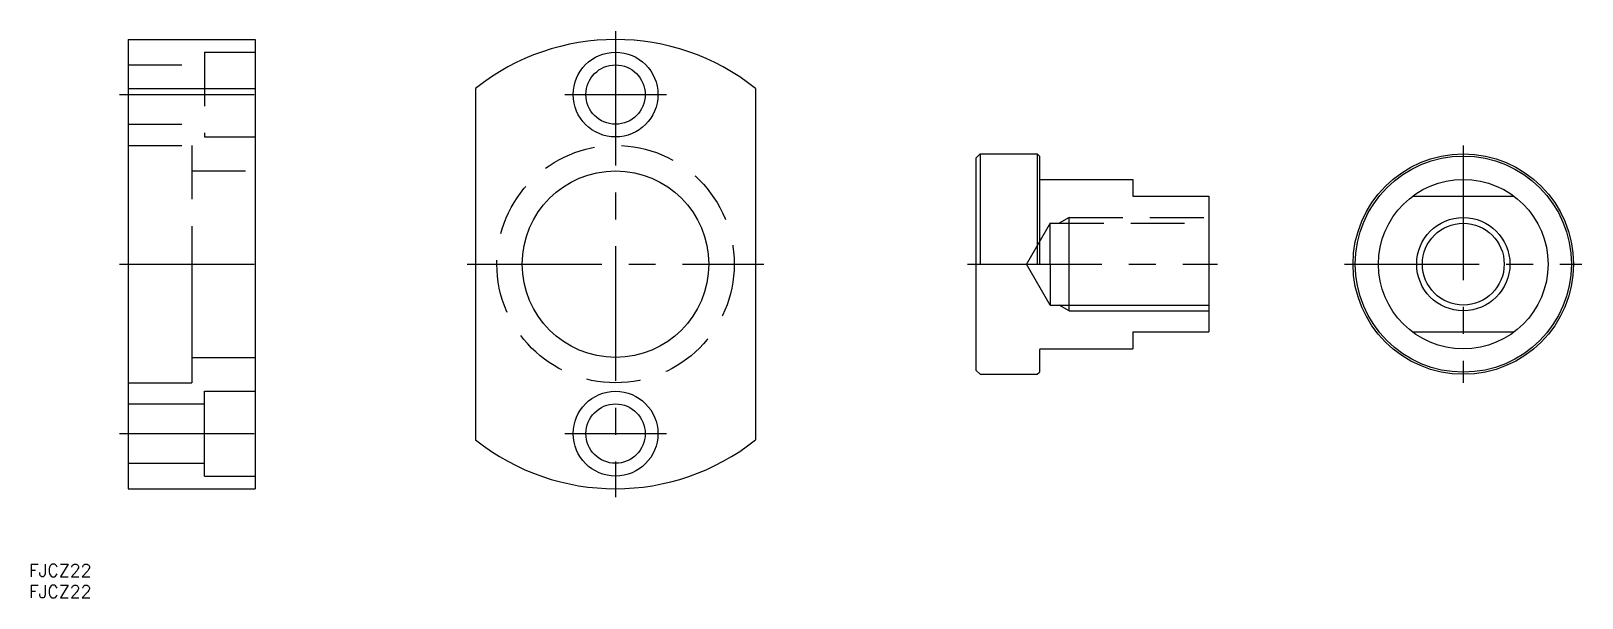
# Model space of a CAD drawing. Extents: x -338 to 28, y -79 to 55.
import ezdxf

# ---------------------------------------------------------------- set-up
doc = ezdxf.new("R2010")
doc.units = 0
doc.linetypes.add('CENTER', pattern=[50.8, 31.75, -6.35, 6.35, -6.35])
doc.linetypes.add('DASHED', pattern=[19.05, 12.7, -6.35])
doc.layers.get('0').update_dxf_attribs({"linetype": 'CONTINUOUS'})
doc.layers.add('CENTER', color=1, linetype='CONTINUOUS')
doc.styles.get("Standard").update_dxf_attribs({"font": 'txt.shx', "height": 3, "bigfont": 'bigfont.shx'})

# ---------------------------------------------------------------- blocks, each defined once
blk = doc.blocks.new('*U2')
at = {"color": 7, "linetype": 'CONTINUOUS'}
blk.add_text('FJCZ22', height=3, dxfattribs=at).set_placement((-338.41, -73.77))
blk = doc.blocks.new('*U3')
at = {"color": 7, "linetype": 'CONTINUOUS'}
blk.add_text('FJCZ22', height=3, dxfattribs=at).set_placement((-338.41, -78.77))

msp = doc.modelspace()

# ---------------------------------------------------------------- linework, layer by layer
at = {"color": 7, "linetype": 'CONTINUOUS'}
for p, q in [((-315, 53), (-315, -53)), ((-315, 53), (-285, 53)), ((-285, 53), (-285, -53)), ((-315, 41.47), (-285, 41.47)), ((-233, 41.47), (-233, -41.47)), ((-167, 41.47), (-167, -41.47)), ((-115, 25), (-114, 26)), ((-114, 26), (-100.5, 26)), ((-114, 26), (-114, 0)), ((-100.5, 26), (-100, 25.5)), ((-100.5, 26), (-100.5, 0)), ((-115, 25), (-115, -25)), ((-100, 25.5), (-100, 0)), ((-99.8, 20), (-78, 20)), ((-78, 20), (-78, 16)), ((-78, 16), (-60, 16)), ((-60, 16), (-60, -16)), ((-12, 16), (12, 16)), ((-300, 0), (-300, -28)), ((-97.5, 0), (-97.5, -9.65)), ((-93, -11), (-93, 0)), ((-97.5, -9.65), (-103.07, 0)), ((-97.5, -9.65), (-60, -9.65)), ((-78, -16), (-60, -16)), ((-78, -16), (-78, -20)), ((-12, -16), (12, -16)), ((-100, -20.2), (-100, -25.5)), ((-99.8, -20), (-78, -20)), ((-300, -22), (-285, -22)), ((-115, -25), (-114, -26)), ((-100.5, -26), (-100, -25.5)), ((-315, -28), (-300, -28)), ((-114, -26), (-100.5, -26)), ((-297, -50), (-297, -30)), ((-297, -30), (-285, -30)), ((-315, -33), (-297, -33)), ((-315, -47), (-297, -47)), ((-297, -50), (-285, -50)), ((-315, -53), (-285, -53))]:
    msp.add_line(p, q, dxfattribs=at)
at = {"color": 3, "linetype": 'DASHED'}
for p, q in [((-297, 50), (-297, 30)), ((-297, 50), (-285, 50)), ((-315, 47), (-297, 47)), ((-315, 33), (-297, 33)), ((-297, 30), (-285, 30)), ((-315, 28), (-300, 28)), ((-300, 28), (-300, 0)), ((-300, 22), (-285, 22)), ((-93, 11), (-95.34, 9.65)), ((-93, 11), (-60, 11)), ((-93, 0), (-93, 11)), ((-97.5, 9.65), (-103.07, 0)), ((-97.5, 0), (-97.5, 9.65)), ((-97.5, 9.65), (-60, 9.65))]:
    msp.add_line(p, q, dxfattribs=at)
at = {"color": 3, "linetype": 'CONTINUOUS'}
for q in [(-95.34, -9.65), (-60, -11)]:
    msp.add_line((-93, -11), q, dxfattribs=at)
at = {"color": 7, "linetype": 'CONTINUOUS'}
for centre, radius in [((-200, 40), 10), ((-200, 40), 7), ((0, 0), 26), ((-200, 0), 22), ((0, 0), 25.5), ((0, 0), 20), ((0, 0), 9.65), ((-200, -40), 10), ((-200, -40), 7)]:
    msp.add_circle(centre, radius, dxfattribs=at)
at = {"color": 3, "linetype": 'DASHED'}
msp.add_circle((-200, 0), 28, dxfattribs=at)
at = {"color": 3, "linetype": 'CONTINUOUS'}
msp.add_circle((0, 0), 11, dxfattribs=at)
at = {"color": 7, "linetype": 'CONTINUOUS'}
for centre, radius, start, end in [((-200, 0), 53, 51.4907, 128.5093), ((-99.8, 20.2), 0.2, 180, 270), ((-99.8, -20.2), 0.2, 90, 180), ((-200, 0), 53, 231.4907, 308.5093)]:
    msp.add_arc(centre, radius, start, end, dxfattribs=at)
at = {"layer": 'CENTER', "color": 1, "linetype": 'CENTER'}
for p, q in [((-200, 55), (-200, -55)), ((-317, 40), (-283, 40)), ((-212, 40), (-188, 40)), ((0, 28), (0, -28)), ((-317, 0), (-283, 0)), ((-235, 0), (-165, 0)), ((-117, 0), (-58, 0)), ((-28, 0), (28, 0)), ((-317, -40), (-283, -40)), ((-212, -40), (-188, -40))]:
    msp.add_line(p, q, dxfattribs=at)

# ---------------------------------------------------------------- block references
at = {"color": 7, "linetype": 'CONTINUOUS'}
for name in ['*U2', '*U3']:
    msp.add_blockref(name, (0, 0), dxfattribs=at)

doc.saveas('drawing.dxf')
